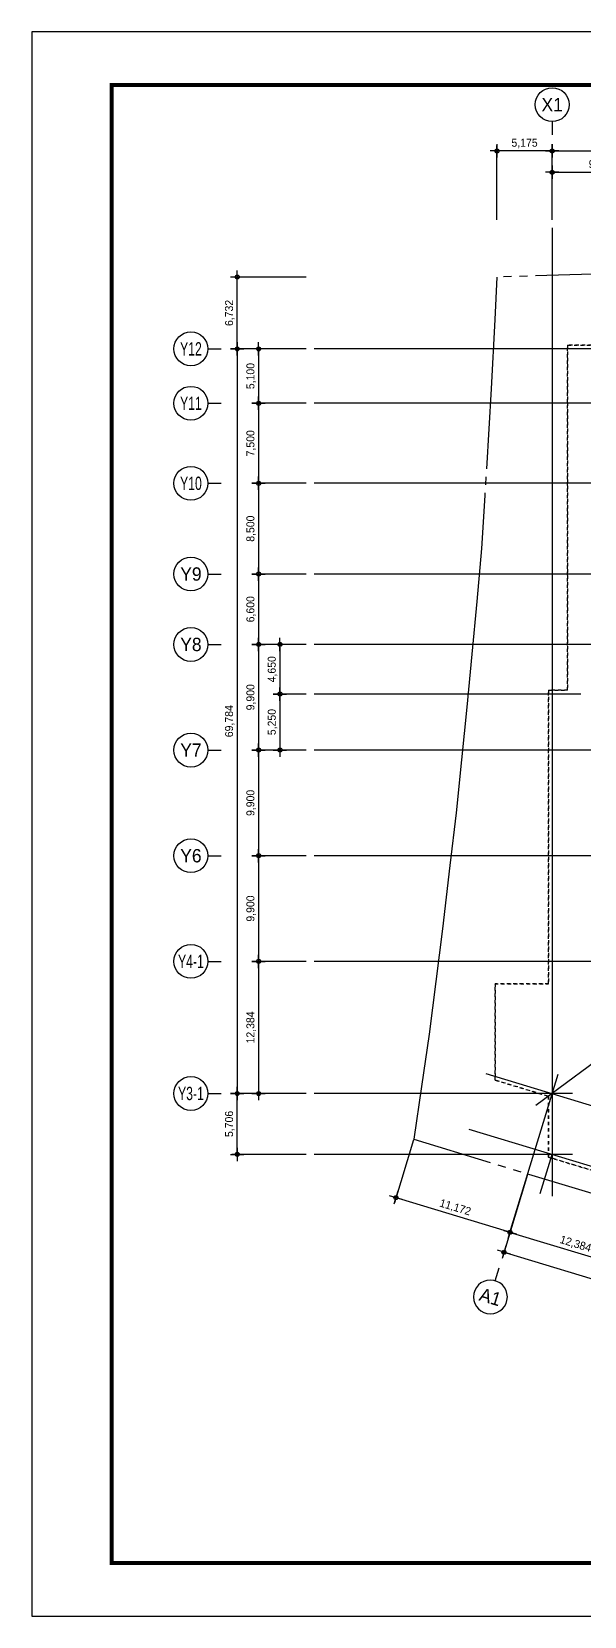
# Model space of a CAD drawing. Header units: metres. Extents: x 630750 to 860239, y 578133 to 726633.
# Drawn here: x 630750 to 682514, y 578133 to 726633 of the extents above; entities that cross this region are included whole.
import ezdxf
from ezdxf.enums import TextEntityAlignment as Align

# ---------------------------------------------------------------- set-up
doc = ezdxf.new("R2010")
doc.units = ezdxf.units.M
doc.header["$LTSCALE"] = 300
for name, pattern in [('HIDDEN', [2, 1, -1]), ('SITE$0$ACAD$0$DASHED', [19.05, 12.7, -6.35]), ('SITE$0$PROPERTY', [37.5, 25, -2.5, 2.5, -2.5, 2.5, -2.5])]:
    doc.linetypes.add(name, pattern=pattern)
doc.layers.get('Defpoints').update_dxf_attribs({"color": 8})
for name, color, linetype in [('001dmp-FORM', 7, 'Continuous'), ('A-CEN-1', 1, 'Continuous'), ('A-DIM', 7, 'Continuous'), ('A-ELE4', 4, 'Continuous'), ('A-GRID-DIMS', 14, 'Continuous'), ('DIM', 7, 'Continuous'), ('SITE$0$C-PROP', 72, 'SITE$0$ACAD$0$DASHED')]:
    doc.layers.add(name, color=color, linetype=linetype)
doc.styles.add('TEXT(돋음)', font='')
doc.styles.add('돋움', font='')
doc.styles.get('TEXT(돋음)').set_extended_font_data('Dotum')
doc.styles.get('돋움').set_extended_font_data('Dotum')
doc.dimstyles.new('DIM250', dxfattribs={"dimscale": 250, "dimtxt": 3, "dimasz": 1, "dimexe": 2, "dimexo": 3, "dimgap": 1, "dimtad": 1, "dimdec": 0, "dimzin": 0, "dimdsep": 46, "dimlunit": 6, "dimtxsty": 'TEXT(돋음)', "dimblk": 'Z_DOT', "dimcen": 2.5, "dimdle": 2, "dimclrd": 256, "dimclre": 256, "dimclrt": 3, "dimadec": 0, "dimazin": 0, "dimtfac": 1, "dimtdec": 0, "dimtix": 1, "dimtmove": 2, "dimatfit": 3, "dimldrblk": 'Z_DOT', "dimfxl": 1, "dimtolj": 1, "dimtzin": 0, "dimarcsym": 0})

# ---------------------------------------------------------------- blocks, each defined once
blk = doc.blocks.new('Z_DOT')
at = {"layer": 'DIM', "color": 7}
for p, q in [((-2.5, 0), (2.5, 0)), ((0, -2.5), (0, 2.5))]:
    blk.add_line(p, q, dxfattribs=at)
for radius in [0.75, 0.375]:
    blk.add_circle((0, 0), radius, dxfattribs=at)
blk = doc.blocks.new('*D82')
at = {"layer": 'A-DIM', "lineweight": -2, "transparency": 16777216}
for p, q in [((656453, 696910), (649503, 696910)), ((650003, 696660), (650003, 627376)), ((656453, 627126), (649503, 627126))]:
    blk.add_line(p, q, dxfattribs=at)
at = {"layer": 'Defpoints', "color": 0, "transparency": 16777216}
for p in [(657203, 696910), (650003, 627126), (657203, 627126)]:
    blk.add_point(p, dxfattribs=at)
at = {"layer": 'A-DIM', "lineweight": -2, "transparency": 16777216, "xscale": 250, "yscale": 250, "zscale": 250}
for p, rotation in [((650003, 696910), 90), ((650003, 627126), 270)]:
    blk.add_blockref('Z_DOT', p, dxfattribs=dict(at, rotation=rotation))
at = {"layer": 'A-DIM', "color": 3, "transparency": 16777216, "insert": (649305, 662018), "char_height": 750, "attachment_point": 5, "rotation": 90, "style": 'TEXT(돋음)'}
blk.add_mtext('\\A1;69,784', dxfattribs=at)
blk = doc.blocks.new('*D85')
at = {"layer": 'A-DIM', "lineweight": -2, "transparency": 16777216}
for p, q in [((656453, 675810), (651503, 675810)), ((652003, 675560), (652003, 669460)), ((656453, 669210), (651503, 669210))]:
    blk.add_line(p, q, dxfattribs=at)
at = {"layer": 'Defpoints', "color": 0, "transparency": 16777216}
for p in [(657203, 675810), (652003, 669210), (657203, 669210)]:
    blk.add_point(p, dxfattribs=at)
at = {"layer": 'A-DIM', "lineweight": -2, "transparency": 16777216, "xscale": 250, "yscale": 250, "zscale": 250}
for p, rotation in [((652003, 675810), 90), ((652003, 669210), 270)]:
    blk.add_blockref('Z_DOT', p, dxfattribs=dict(at, rotation=rotation))
at = {"layer": 'A-DIM', "color": 3, "transparency": 16777216, "insert": (651305, 672510), "char_height": 750, "attachment_point": 5, "rotation": 90, "style": 'TEXT(돋음)'}
blk.add_mtext('\\A1;6,600', dxfattribs=at)
blk = doc.blocks.new('*D86')
at = {"layer": 'A-DIM', "lineweight": -2, "transparency": 16777216}
for p, q in [((656453, 669210), (651503, 669210)), ((652003, 668960), (652003, 659560)), ((656453, 659310), (651503, 659310))]:
    blk.add_line(p, q, dxfattribs=at)
at = {"layer": 'Defpoints', "color": 0, "transparency": 16777216}
for p in [(657203, 669210), (652003, 659310), (657203, 659310)]:
    blk.add_point(p, dxfattribs=at)
at = {"layer": 'A-DIM', "lineweight": -2, "transparency": 16777216, "xscale": 250, "yscale": 250, "zscale": 250}
for p, rotation in [((652003, 669210), 90), ((652003, 659310), 270)]:
    blk.add_blockref('Z_DOT', p, dxfattribs=dict(at, rotation=rotation))
at = {"layer": 'A-DIM', "color": 3, "transparency": 16777216, "insert": (651305, 664260), "char_height": 750, "attachment_point": 5, "rotation": 90, "style": 'TEXT(돋음)'}
blk.add_mtext('\\A1;9,900', dxfattribs=at)
blk = doc.blocks.new('*D91')
at = {"layer": 'A-DIM', "lineweight": -2, "transparency": 16777216}
for p, q in [((656453, 664560), (653503, 664560)), ((654003, 664310), (654003, 659560)), ((656453, 659310), (653503, 659310))]:
    blk.add_line(p, q, dxfattribs=at)
at = {"layer": 'Defpoints', "color": 0, "transparency": 16777216}
for p in [(657203, 664560), (654003, 659310), (657203, 659310)]:
    blk.add_point(p, dxfattribs=at)
at = {"layer": 'A-DIM', "lineweight": -2, "transparency": 16777216, "xscale": 250, "yscale": 250, "zscale": 250}
for p, rotation in [((654003, 664560), 90), ((654003, 659310), 270)]:
    blk.add_blockref('Z_DOT', p, dxfattribs=dict(at, rotation=rotation))
at = {"layer": 'A-DIM', "color": 3, "transparency": 16777216, "insert": (653305, 661935), "char_height": 750, "attachment_point": 5, "rotation": 90, "style": 'TEXT(돋음)'}
blk.add_mtext('\\A1;5,250', dxfattribs=at)
blk = doc.blocks.new('*U24')
blk.add_line((0, 5), (0, 0))
blk.add_circle((0, 11.35), 6.35)
at = {"color": 3, "style": '돋움'}
blk.add_attdef('NO', text='', height=5, dxfattribs=at).set_placement((0, 11.35), align=Align.MIDDLE_CENTER)
blk = doc.blocks.new('*D34')
at = {"layer": 'A-DIM', "lineweight": -2, "transparency": 16777216}
for p, q in [((679504, 709009), (679504, 715959)), ((770504, 709009), (770504, 715959)), ((679754, 715459), (770254, 715459))]:
    blk.add_line(p, q, dxfattribs=at)
at = {"layer": 'Defpoints', "color": 0, "transparency": 16777216}
for p in [(770504, 715459), (679504, 708259), (770504, 708259)]:
    blk.add_point(p, dxfattribs=at)
at = {"layer": 'A-DIM', "lineweight": -2, "transparency": 16777216, "xscale": 250, "yscale": 250, "zscale": 250, "rotation": 180}
blk.add_blockref('Z_DOT', (679504, 715459), dxfattribs=at)
at = {"layer": 'A-DIM', "lineweight": -2, "transparency": 16777216, "xscale": 250, "yscale": 250, "zscale": 250}
blk.add_blockref('Z_DOT', (770504, 715459), dxfattribs=at)
at = {"layer": 'A-DIM', "color": 3, "transparency": 16777216, "insert": (725004, 716157), "char_height": 750, "attachment_point": 5, "style": 'TEXT(돋음)'}
blk.add_mtext('\\A1;91,000', dxfattribs=at)
blk = doc.blocks.new('*D36')
at = {"layer": 'A-DIM', "lineweight": -2, "transparency": 16777216}
for p, q in [((679504, 709009), (679504, 713959)), ((679754, 713459), (688554, 713459)), ((688804, 709009), (688804, 713959))]:
    blk.add_line(p, q, dxfattribs=at)
at = {"layer": 'Defpoints', "color": 0, "transparency": 16777216}
for p in [(688804, 713459), (679504, 708259), (688804, 708259)]:
    blk.add_point(p, dxfattribs=at)
at = {"layer": 'A-DIM', "lineweight": -2, "transparency": 16777216, "xscale": 250, "yscale": 250, "zscale": 250, "rotation": 180}
blk.add_blockref('Z_DOT', (679504, 713459), dxfattribs=at)
at = {"layer": 'A-DIM', "lineweight": -2, "transparency": 16777216, "xscale": 250, "yscale": 250, "zscale": 250}
blk.add_blockref('Z_DOT', (688804, 713459), dxfattribs=at)
at = {"layer": 'A-DIM', "color": 3, "transparency": 16777216, "insert": (684154, 714157), "char_height": 750, "attachment_point": 5, "style": 'TEXT(돋음)'}
blk.add_mtext('\\A1;9,300', dxfattribs=at)
blk = doc.blocks.new('*D44')
at = {"layer": 'A-DIM', "lineweight": -2, "transparency": 16777216}
for p, q in [((656453, 696910), (651503, 696910)), ((652003, 696660), (652003, 692060)), ((656453, 691810), (651503, 691810))]:
    blk.add_line(p, q, dxfattribs=at)
at = {"layer": 'Defpoints', "color": 0, "transparency": 16777216}
for p in [(657203, 696910), (652003, 691810), (657203, 691810)]:
    blk.add_point(p, dxfattribs=at)
at = {"layer": 'A-DIM', "lineweight": -2, "transparency": 16777216, "xscale": 250, "yscale": 250, "zscale": 250}
for p, rotation in [((652003, 696910), 90), ((652003, 691810), 270)]:
    blk.add_blockref('Z_DOT', p, dxfattribs=dict(at, rotation=rotation))
at = {"layer": 'A-DIM', "color": 3, "transparency": 16777216, "insert": (651305, 694360), "char_height": 750, "attachment_point": 5, "rotation": 90, "style": 'TEXT(돋음)'}
blk.add_mtext('\\A1;5,100', dxfattribs=at)
blk = doc.blocks.new('*D45')
at = {"layer": 'A-DIM', "lineweight": -2, "transparency": 16777216}
for p, q in [((656453, 691810), (651503, 691810)), ((652003, 691560), (652003, 684560)), ((656453, 684310), (651503, 684310))]:
    blk.add_line(p, q, dxfattribs=at)
at = {"layer": 'Defpoints', "color": 0, "transparency": 16777216}
for p in [(657203, 691810), (652003, 684310), (657203, 684310)]:
    blk.add_point(p, dxfattribs=at)
at = {"layer": 'A-DIM', "lineweight": -2, "transparency": 16777216, "xscale": 250, "yscale": 250, "zscale": 250}
for p, rotation in [((652003, 691810), 90), ((652003, 684310), 270)]:
    blk.add_blockref('Z_DOT', p, dxfattribs=dict(at, rotation=rotation))
at = {"layer": 'A-DIM', "color": 3, "transparency": 16777216, "insert": (651305, 688060), "char_height": 750, "attachment_point": 5, "rotation": 90, "style": 'TEXT(돋음)'}
blk.add_mtext('\\A1;7,500', dxfattribs=at)
blk = doc.blocks.new('*D46')
at = {"layer": 'A-DIM', "lineweight": -2, "transparency": 16777216}
for p, q in [((656453, 684310), (651503, 684310)), ((652003, 684060), (652003, 676060)), ((656453, 675810), (651503, 675810))]:
    blk.add_line(p, q, dxfattribs=at)
at = {"layer": 'Defpoints', "color": 0, "transparency": 16777216}
for p in [(657203, 684310), (652003, 675810), (657203, 675810)]:
    blk.add_point(p, dxfattribs=at)
at = {"layer": 'A-DIM', "lineweight": -2, "transparency": 16777216, "xscale": 250, "yscale": 250, "zscale": 250}
for p, rotation in [((652003, 684310), 90), ((652003, 675810), 270)]:
    blk.add_blockref('Z_DOT', p, dxfattribs=dict(at, rotation=rotation))
at = {"layer": 'A-DIM', "color": 3, "transparency": 16777216, "insert": (651305, 680060), "char_height": 750, "attachment_point": 5, "rotation": 90, "style": 'TEXT(돋음)'}
blk.add_mtext('\\A1;8,500', dxfattribs=at)
blk = doc.blocks.new('*D47')
at = {"layer": 'A-DIM', "lineweight": -2, "transparency": 16777216}
for p, q in [((656453, 649410), (651503, 649410)), ((652003, 649160), (652003, 639760)), ((656453, 639510), (651503, 639510))]:
    blk.add_line(p, q, dxfattribs=at)
at = {"layer": 'Defpoints', "color": 0, "transparency": 16777216}
for p in [(657203, 649410), (652003, 639510), (657203, 639510)]:
    blk.add_point(p, dxfattribs=at)
at = {"layer": 'A-DIM', "lineweight": -2, "transparency": 16777216, "xscale": 250, "yscale": 250, "zscale": 250}
for p, rotation in [((652003, 649410), 90), ((652003, 639510), 270)]:
    blk.add_blockref('Z_DOT', p, dxfattribs=dict(at, rotation=rotation))
at = {"layer": 'A-DIM', "color": 3, "transparency": 16777216, "insert": (651305, 644460), "char_height": 750, "attachment_point": 5, "rotation": 90, "style": 'TEXT(돋음)'}
blk.add_mtext('\\A1;9,900', dxfattribs=at)
blk = doc.blocks.new('*D48')
at = {"layer": 'A-DIM', "lineweight": -2, "transparency": 16777216}
for p, q in [((656453, 659310), (651503, 659310)), ((652003, 659060), (652003, 649660)), ((656453, 649410), (651503, 649410))]:
    blk.add_line(p, q, dxfattribs=at)
at = {"layer": 'Defpoints', "color": 0, "transparency": 16777216}
for p in [(657203, 659310), (652003, 649410), (657203, 649410)]:
    blk.add_point(p, dxfattribs=at)
at = {"layer": 'A-DIM', "lineweight": -2, "transparency": 16777216, "xscale": 250, "yscale": 250, "zscale": 250}
for p, rotation in [((652003, 659310), 90), ((652003, 649410), 270)]:
    blk.add_blockref('Z_DOT', p, dxfattribs=dict(at, rotation=rotation))
at = {"layer": 'A-DIM', "color": 3, "transparency": 16777216, "insert": (651305, 654360), "char_height": 750, "attachment_point": 5, "rotation": 90, "style": 'TEXT(돋음)'}
blk.add_mtext('\\A1;9,900', dxfattribs=at)
blk = doc.blocks.new('*D49')
at = {"layer": 'A-DIM', "lineweight": -2, "transparency": 16777216}
for p, q in [((656453, 639510), (651503, 639510)), ((652003, 639260), (652003, 627376)), ((656453, 627126), (651503, 627126))]:
    blk.add_line(p, q, dxfattribs=at)
at = {"layer": 'Defpoints', "color": 0, "transparency": 16777216}
for p in [(657203, 639510), (652003, 627126), (657203, 627126)]:
    blk.add_point(p, dxfattribs=at)
at = {"layer": 'A-DIM', "lineweight": -2, "transparency": 16777216, "xscale": 250, "yscale": 250, "zscale": 250}
for p, rotation in [((652003, 639510), 90), ((652003, 627126), 270)]:
    blk.add_blockref('Z_DOT', p, dxfattribs=dict(at, rotation=rotation))
at = {"layer": 'A-DIM', "color": 3, "transparency": 16777216, "insert": (651305, 633318), "char_height": 750, "attachment_point": 5, "rotation": 90, "style": 'TEXT(돋음)'}
blk.add_mtext('\\A1;12,384', dxfattribs=at)
blk = doc.blocks.new('*D57')
at = {"layer": 'A-DIM', "lineweight": -2, "transparency": 16777216}
for p, q in [((656453, 669210), (653503, 669210)), ((654003, 668960), (654003, 664810)), ((656453, 664560), (653503, 664560))]:
    blk.add_line(p, q, dxfattribs=at)
at = {"layer": 'Defpoints', "color": 0, "transparency": 16777216}
for p in [(657203, 669210), (654003, 664560), (657203, 664560)]:
    blk.add_point(p, dxfattribs=at)
at = {"layer": 'A-DIM', "lineweight": -2, "transparency": 16777216, "xscale": 250, "yscale": 250, "zscale": 250}
for p, rotation in [((654003, 669210), 90), ((654003, 664560), 270)]:
    blk.add_blockref('Z_DOT', p, dxfattribs=dict(at, rotation=rotation))
at = {"layer": 'A-DIM', "color": 3, "transparency": 16777216, "insert": (653305, 666885), "char_height": 750, "attachment_point": 5, "rotation": 90, "style": 'TEXT(돋음)'}
blk.add_mtext('\\A1;4,650', dxfattribs=at)
blk = doc.blocks.new('*D59')
at = {"layer": 'A-DIM', "lineweight": -2, "transparency": 16777216}
for p, q in [((674329, 709009), (674329, 715959)), ((679504, 709009), (679504, 715959)), ((679254, 715459), (674579, 715459))]:
    blk.add_line(p, q, dxfattribs=at)
at = {"layer": 'Defpoints', "color": 0, "transparency": 16777216}
for p in [(674329, 715459), (674329, 708259), (679504, 708259)]:
    blk.add_point(p, dxfattribs=at)
at = {"layer": 'A-DIM', "lineweight": -2, "transparency": 16777216, "xscale": 250, "yscale": 250, "zscale": 250, "rotation": 180}
blk.add_blockref('Z_DOT', (674329, 715459), dxfattribs=at)
at = {"layer": 'A-DIM', "lineweight": -2, "transparency": 16777216, "xscale": 250, "yscale": 250, "zscale": 250}
blk.add_blockref('Z_DOT', (679504, 715459), dxfattribs=at)
at = {"layer": 'A-DIM', "color": 3, "transparency": 16777216, "insert": (676917, 716157), "char_height": 750, "attachment_point": 5, "style": 'TEXT(돋음)'}
blk.add_mtext('\\A1;5,175', dxfattribs=at)
blk = doc.blocks.new('*D61')
at = {"layer": 'A-DIM', "lineweight": -2, "transparency": 16777216}
for p, q in [((656453, 703642), (649503, 703642)), ((650003, 697160), (650003, 703392)), ((656453, 696910), (649503, 696910))]:
    blk.add_line(p, q, dxfattribs=at)
at = {"layer": 'Defpoints', "color": 0, "transparency": 16777216}
for p in [(650003, 703642), (657203, 703642), (657203, 696910)]:
    blk.add_point(p, dxfattribs=at)
at = {"layer": 'A-DIM', "lineweight": -2, "transparency": 16777216, "xscale": 250, "yscale": 250, "zscale": 250}
for p, rotation in [((650003, 703642), 90), ((650003, 696910), 270)]:
    blk.add_blockref('Z_DOT', p, dxfattribs=dict(at, rotation=rotation))
at = {"layer": 'A-DIM', "color": 3, "transparency": 16777216, "insert": (649305, 700276), "char_height": 750, "attachment_point": 5, "rotation": 90, "style": 'TEXT(돋음)'}
blk.add_mtext('\\A1;6,732', dxfattribs=at)
blk = doc.blocks.new('*D62')
at = {"layer": 'A-DIM', "lineweight": -2, "transparency": 16777216}
for p, q in [((656453, 627126), (649503, 627126)), ((650003, 621670), (650003, 626876)), ((656453, 621420), (649503, 621420))]:
    blk.add_line(p, q, dxfattribs=at)
at = {"layer": 'Defpoints', "color": 0, "transparency": 16777216}
for p in [(650003, 627126), (657203, 627126), (657203, 621420)]:
    blk.add_point(p, dxfattribs=at)
at = {"layer": 'A-DIM', "lineweight": -2, "transparency": 16777216, "xscale": 250, "yscale": 250, "zscale": 250}
for p, rotation in [((650003, 627126), 90), ((650003, 621420), 270)]:
    blk.add_blockref('Z_DOT', p, dxfattribs=dict(at, rotation=rotation))
at = {"layer": 'A-DIM', "color": 3, "transparency": 16777216, "insert": (649305, 624273), "char_height": 750, "attachment_point": 5, "rotation": 90, "style": 'TEXT(돋음)'}
blk.add_mtext('\\A1;5,706', dxfattribs=at)
blk = doc.blocks.new('*D69')
at = {"layer": 'A-DIM', "lineweight": -2, "transparency": 16777216}
for p, q in [((666512, 622787), (664722, 616888)), ((677204, 619543), (675413, 613644)), ((675319, 614195), (665107, 617294))]:
    blk.add_line(p, q, dxfattribs=at)
at = {"layer": 'Defpoints', "color": 0, "transparency": 16777216}
for p in [(666730, 623505), (677421, 620261), (664867, 617366)]:
    blk.add_point(p, dxfattribs=at)
at = {"layer": 'A-DIM', "lineweight": -2, "transparency": 16777216, "xscale": 250, "yscale": 250, "zscale": 250}
for p, rotation in [((664867, 617366), 163.1200000000009), ((675559, 614122), 343.1200000000009)]:
    blk.add_blockref('Z_DOT', p, dxfattribs=dict(at, rotation=rotation))
at = {"layer": 'A-DIM', "color": 3, "transparency": 16777216, "insert": (670416, 616412), "char_height": 750, "attachment_point": 5, "rotation": 343.12, "style": 'TEXT(돋음)'}
blk.add_mtext('\\A1;11,172', dxfattribs=at)
blk = doc.blocks.new('*D72')
at = {"layer": 'A-DIM', "lineweight": -2, "transparency": 16777216}
for p, q in [((676005, 615595), (675413, 613644)), ((675798, 614050), (687170, 610599)), ((687856, 611999), (687264, 610048))]:
    blk.add_line(p, q, dxfattribs=at)
at = {"layer": 'Defpoints', "color": 0, "transparency": 16777216}
for p in [(676223, 616313), (688074, 612717), (687409, 610526)]:
    blk.add_point(p, dxfattribs=at)
at = {"layer": 'A-DIM', "lineweight": -2, "transparency": 16777216, "xscale": 250, "yscale": 250, "zscale": 250}
for p, rotation in [((675559, 614122), 163.1200077043566), ((687409, 610526), 343.1200077043566)]:
    blk.add_blockref('Z_DOT', p, dxfattribs=dict(at, rotation=rotation))
at = {"layer": 'A-DIM', "color": 3, "transparency": 16777216, "insert": (681687, 612992), "char_height": 750, "attachment_point": 5, "rotation": 343.12001, "style": 'TEXT(돋음)'}
blk.add_mtext('\\A1;12,384', dxfattribs=at)
blk = doc.blocks.new('*D77')
at = {"layer": 'A-DIM', "lineweight": -2, "transparency": 16777216}
for p, q in [((676005, 615595), (674845, 611770)), ((729950, 595571), (675229, 612176)), ((731205, 598845), (730044, 595020))]:
    blk.add_line(p, q, dxfattribs=at)
at = {"layer": 'Defpoints', "color": 0, "transparency": 16777216}
for p in [(676223, 616313), (674990, 612249), (731422, 599563)]:
    blk.add_point(p, dxfattribs=at)
at = {"layer": 'A-DIM', "lineweight": -2, "transparency": 16777216, "xscale": 250, "yscale": 250, "zscale": 250}
for p, rotation in [((674990, 612249), 163.1200016540704), ((730189, 595499), 343.1200016540703)]:
    blk.add_blockref('Z_DOT', p, dxfattribs=dict(at, rotation=rotation))
at = {"layer": 'A-DIM', "color": 3, "transparency": 16777216, "insert": (702792, 604541), "char_height": 750, "attachment_point": 5, "rotation": 343.12, "style": 'TEXT(돋음)'}
blk.add_mtext('\\A1;57,684', dxfattribs=at)
blk = doc.blocks.new('주열마킹')
blk.add_line((0, 5), (0, 0))
blk.add_circle((0, 11.35), 6.35)
at = {"color": 3, "style": '돋움'}
blk.add_attdef('NO', text='', height=5, dxfattribs=at).set_placement((0, 11.35), align=Align.MIDDLE_CENTER)
blk = doc.blocks.new('xref-sheet(건축)')
at = {"layer": '001dmp-FORM', "color": 30}
blk.add_lwpolyline([(8410, 5940), (0, 5940), (0, 0), (8410, 0)], close=True, dxfattribs=at)
at = {"layer": '001dmp-FORM', "const_width": 15}
blk.add_lwpolyline([(300, 200), (300, 5740), (8210, 5740), (8210, 200)], close=True, dxfattribs=at)

msp = doc.modelspace()

# ---------------------------------------------------------------- linework, layer by layer
at = {"layer": 'A-CEN-1', "linetype": 'Continuous'}
for p, q in [((679504.4, 708258.8), (679504.4, 617507.5)), ((796986.4, 696910.2), (657202.6, 696910.2)), ((796986.4, 691810.2), (657202.6, 691810.2)), ((796986.4, 684310.2), (657202.6, 684310.2)), ((796986.4, 675810.2), (657202.6, 675810.2)), ((796986.4, 669210.2), (657202.6, 669210.2)), ((682204.4, 664560.2), (657202.6, 664560.2)), ((796986.4, 659310.2), (657202.6, 659310.2)), ((796986.4, 649410.2), (657202.6, 649410.2)), ((697725.2, 640638), (677983.6, 625998)), ((698097.7, 639510.2), (657202.6, 639510.2)), ((673280.2, 629014.5), (738620.1, 609187.6)), ((675642.5, 614398.8), (680054.2, 628937.6)), ((681397.7, 627125.8), (657202.6, 627125.8)), ((671694.8, 623789.7), (737034.7, 603962.8)), ((681397.7, 621419.6), (657202.6, 621419.6)), ((678389.5, 617745.4), (679504.4, 621419.6))]:
    msp.add_line(p, q, dxfattribs=at)
at = {"layer": 'A-ELE4', "linetype": 'HIDDEN'}
for p, q in [((770204.4, 697260.2), (680954.4, 697260.2)), ((680954.4, 697260.2), (680954.4, 664910.2)), ((680954.4, 664910.2), (679154.4, 664910.2)), ((679154.4, 664910.2), (679154.4, 637410.2)), ((674154.4, 637410.2), (674154.4, 628383.5)), ((679154.4, 637410.2), (674154.4, 637410.2)), ((674154.4, 628383.5), (679154.4, 626866.2)), ((679154.4, 626866.2), (679154.4, 621160)), ((679154.4, 621160), (716063.5, 609960.2))]:
    msp.add_line(p, q, dxfattribs=at)
for points in [[(770854.4, 687510.2), (770854.4, 609960.2), (716064.8, 609960.2), (679154.4, 621160.4), (679154.4, 626866.2), (674154.4, 628383.4), (674154.4, 637410.2), (679154.4, 637410.2), (679154.4, 664910.2), (680954.4, 664910.2), (680954.4, 697260.2)], [(680954.4, 697260.2), (770204.4, 697260.2)]]:
    msp.add_lwpolyline(points, dxfattribs=at)
at = {"layer": 'SITE$0$C-PROP', "color": 9, "linetype": 'SITE$0$PROPERTY'}
msp.add_lwpolyline([(730433.6, 705286.8), (674329.2, 703642.4), (674122.7, 699645.9), (673805.2, 693151.2), (673190.3, 683179.8), (672870, 678203.3), (672451.2, 673246.7), (671978.7, 668285.7), (671502.5, 663346.8), (671004.3, 658404.2), (670500.2, 653442.6), (669929.2, 648501.5), (669219.5, 642567.2), (668619.8, 637635), (667985.6, 632692.5), (667258.7, 627789), (666532.6, 622853.9), (717060.7, 607496.5)], dxfattribs=at)

# ---------------------------------------------------------------- block references
at = {"xscale": 24.99999135418329, "yscale": 24.99999133078381, "zscale": 24.99999133122849}
msp.add_blockref('xref-sheet(건축)', (630750, 578132.8), dxfattribs=at)
at = {"layer": 'A-GRID-DIMS', "xscale": 250, "yscale": 250, "zscale": 250}
msp.add_blockref('*U24', (679506.4, 716958.8), dxfattribs=at).add_auto_attribs({'NO': 'X1'})
at = {"layer": 'A-GRID-DIMS'}
ref = msp.add_blockref('주열마킹', (648502.6, 696910.6), dxfattribs=dict(at, xscale=250, yscale=250, zscale=250, rotation=90))
ref.add_attrib('NO', 'Y12', dxfattribs={"layer": '0', "color": 3, "height": 1250, "style": '돋움', "width": 0.7}).set_placement((645665.1, 696910.6), align=Align.MIDDLE_CENTER)
ref = msp.add_blockref('주열마킹', (648502.6, 691810.5), dxfattribs=dict(at, xscale=250, yscale=250, zscale=250, rotation=90))
ref.add_attrib('NO', 'Y11', dxfattribs={"layer": '0', "color": 3, "height": 1250, "style": '돋움', "width": 0.7}).set_placement((645665.1, 691810.5), align=Align.MIDDLE_CENTER)
ref = msp.add_blockref('주열마킹', (648502.6, 684310.5), dxfattribs=dict(at, xscale=250, yscale=250, zscale=250, rotation=90))
ref.add_attrib('NO', 'Y10', dxfattribs={"layer": '0', "color": 3, "height": 1250, "style": '돋움', "width": 0.7}).set_placement((645665.1, 684310.5), align=Align.MIDDLE_CENTER)
ref = msp.add_blockref('주열마킹', (648502.6, 675810.5), dxfattribs=dict(at, xscale=250, yscale=250, zscale=250, rotation=90))
ref.add_attrib('NO', 'Y9', dxfattribs={"layer": '0', "color": 3, "height": 1250, "style": '돋움'}).set_placement((645665.1, 675810.5), align=Align.MIDDLE_CENTER)
ref = msp.add_blockref('주열마킹', (648502.6, 669210.5), dxfattribs=dict(at, xscale=250, yscale=250, zscale=250, rotation=90))
ref.add_attrib('NO', 'Y8', dxfattribs={"layer": '0', "color": 3, "height": 1250, "style": '돋움'}).set_placement((645665.1, 669210.5), align=Align.MIDDLE_CENTER)
ref = msp.add_blockref('주열마킹', (648502.6, 659310.5), dxfattribs=dict(at, xscale=250, yscale=250, zscale=250, rotation=90))
ref.add_attrib('NO', 'Y7', dxfattribs={"layer": '0', "color": 3, "height": 1250, "style": '돋움'}).set_placement((645665.1, 659310.5), align=Align.MIDDLE_CENTER)
ref = msp.add_blockref('주열마킹', (648502.6, 649410.5), dxfattribs=dict(at, xscale=250, yscale=250, zscale=250, rotation=90))
ref.add_attrib('NO', 'Y6', dxfattribs={"layer": '0', "color": 3, "height": 1250, "style": '돋움'}).set_placement((645665.1, 649410.5), align=Align.MIDDLE_CENTER)
ref = msp.add_blockref('주열마킹', (648502.6, 639510.5), dxfattribs=dict(at, xscale=250, yscale=250, zscale=250, rotation=90))
ref.add_attrib('NO', 'Y4-1', dxfattribs={"layer": '0', "color": 3, "height": 1250, "style": '돋움', "width": 0.7}).set_placement((645665.1, 639510.5), align=Align.MIDDLE_CENTER)
ref = msp.add_blockref('주열마킹', (648502.6, 627128.4), dxfattribs=dict(at, xscale=250, yscale=250, zscale=250, rotation=90))
ref.add_attrib('NO', 'Y3-1', dxfattribs={"layer": '0', "color": 3, "height": 1250, "style": '돋움', "width": 0.7}).set_placement((645665.1, 627128.4), align=Align.MIDDLE_CENTER)
ref = msp.add_blockref('*U24', (674541.5, 610775.8), dxfattribs=dict(at, xscale=-250.0000000000548, yscale=250, zscale=250, rotation=163.1091878485269))
ref.add_attrib('NO', 'A1', dxfattribs={"layer": '0', "color": 3, "height": 1250, "rotation": 343.109188, "style": '돋움'}).set_placement((673717.5, 608062.3), align=Align.MIDDLE_CENTER)

# ---------------------------------------------------------------- dimensions: what is measured, and where the dimension line sits
at = {"layer": 'A-DIM'}
for base, p1, p2, angle, picture, middle in [((674329.2, 715458.8), (679504.4, 708258.8), (674329.2, 708258.8), 180, '*D59', (676916.8, 716156.6)), ((650002.6, 703642.4), (657202.6, 696910.2), (657202.6, 703642.4), 270, '*D61', (649304.8, 700276.3)), ((650002.6, 627125.8), (657202.6, 696910.2), (657202.6, 627125.8), 90, '*D82', (649304.8, 662018)), ((652002.6, 691810.2), (657202.6, 696910.2), (657202.6, 691810.2), 90, '*D44', (651304.8, 694360.2)), ((652002.6, 684310.2), (657202.6, 691810.2), (657202.6, 684310.2), 90, '*D45', (651304.8, 688060.2)), ((652002.6, 675810.2), (657202.6, 684310.2), (657202.6, 675810.2), 90, '*D46', (651304.8, 680060.2)), ((652002.6, 669210.2), (657202.6, 675810.2), (657202.6, 669210.2), 90, '*D85', (651304.8, 672510.2)), ((652002.6, 659310.2), (657202.6, 669210.2), (657202.6, 659310.2), 90, '*D86', (651304.8, 664260.2)), ((654002.6, 664560.2), (657202.6, 669210.2), (657202.6, 664560.2), 90, '*D57', (653304.8, 666885.2)), ((654002.6, 659310.2), (657202.6, 664560.2), (657202.6, 659310.2), 90, '*D91', (653304.8, 661935.2)), ((652002.6, 649410.2), (657202.6, 659310.2), (657202.6, 649410.2), 90, '*D48', (651304.8, 654360.2)), ((652002.6, 639510.2), (657202.6, 649410.2), (657202.6, 639510.2), 90, '*D47', (651304.8, 644460.2)), ((652002.6, 627125.8), (657202.6, 639510.2), (657202.6, 627125.8), 90, '*D49', (651304.8, 633318)), ((650002.6, 627125.8), (657202.6, 621419.6), (657202.6, 627125.8), 270, '*D62', (649304.8, 624272.7))]:
    dim = msp.add_linear_dim(base=base, p1=p1, p2=p2, angle=angle, dimstyle='DIM250', dxfattribs=at)
    dim.commit()
    dim.dimension.update_dxf_attribs({"geometry": picture, "text_midpoint": middle})
dim = msp.add_linear_dim(base=(770504.4, 715458.8), p1=(679504.4, 708258.8), p2=(770504.4, 708258.8), dimstyle='DIM250', dxfattribs=at)
dim.commit()
dim.dimension.update_dxf_attribs({"geometry": '*D34', "text_midpoint": (725004.4, 716156.6)})
for p1, p2, distance, picture, middle in [((679504.4, 708258.8), (688804.4, 708258.8), 5200, '*D36', (684154.4, 714156.6)), ((677421.3, 620260.8), (666730.2, 623505), 6415.1, '*D69', (670415.6, 616411.9)), ((731422.3, 599562.9), (676223.2, 616312.7), 4247, '*D77', (702792.2, 604541.4)), ((676223.2, 616312.7), (688074.1, 612716.6), -2289.1, '*D72', (681686.6, 612991.8))]:
    dim = msp.add_aligned_dim(p1=p1, p2=p2, distance=distance, dimstyle='DIM250', dxfattribs=at)
    dim.commit()
    dim.dimension.update_dxf_attribs({"geometry": picture, "text_midpoint": middle})

doc.saveas('drawing.dxf')
